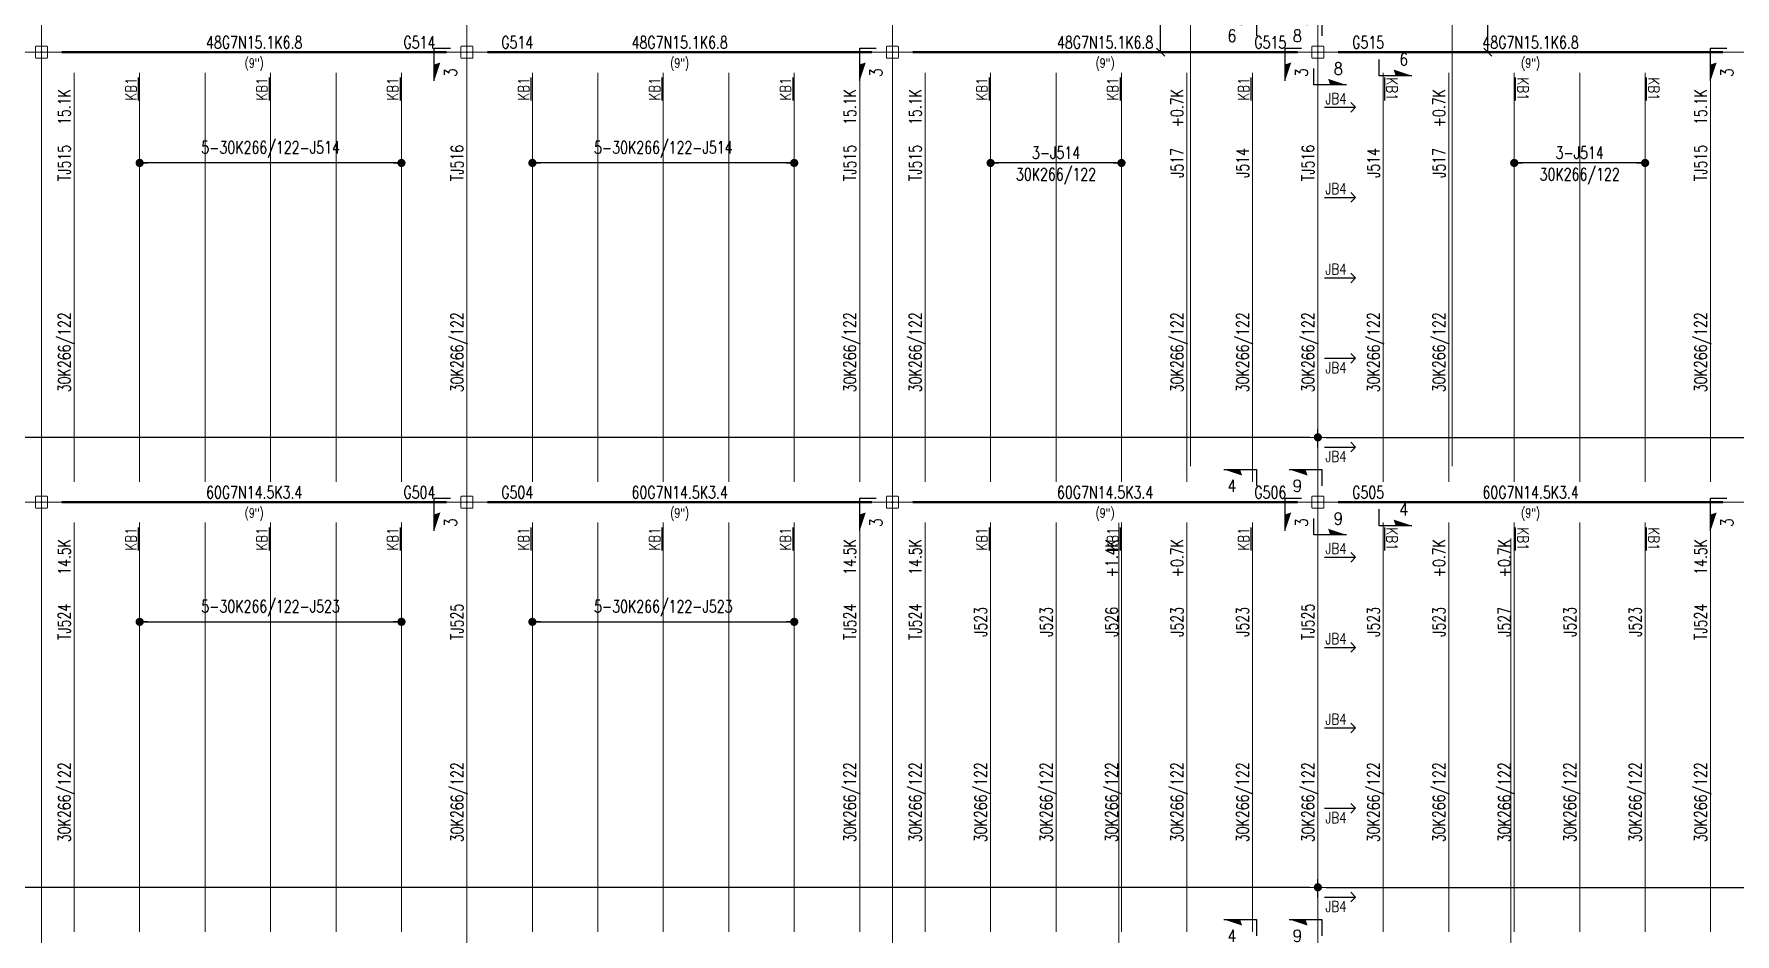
# Model space of a CAD drawing. Extents: x -14553 to 17595, y -13361 to 12610.
# Drawn here: x 2341 to 4836, y -2013 to -693 of the extents above; entities that cross this region are included whole.
import ezdxf
from ezdxf.enums import TextEntityAlignment as Align
from ezdxf.lldxf.tags import DXFTag

# ---------------------------------------------------------------- set-up
doc = ezdxf.new("R2010")
doc.units = 0
doc.header["$LTSCALE"] = 0.5
doc.header["$MEASUREMENT"] = 0
doc.linetypes.add('CENTER', pattern=[2, 1.25, -0.25, 0.25, -0.25])
doc.layers.get('0').update_dxf_attribs({"linetype": 'CONTINUOUS'})
doc.layers.get('DEFPOINTS').update_dxf_attribs({"linetype": 'CONTINUOUS'})
for name, color, linetype in [('BRIDGING-KB', 140, 'CONTINUOUS'), ('Girder-Widths', 54, 'CONTINUOUS'), ('Section-Cuts', 2, 'CONTINUOUS')]:
    doc.layers.add(name, color=color, linetype=linetype)
for name, color, linetype, lineweight in [('CMU-FAUX', 254, 'CONTINUOUS', 30), ('Columns', 41, 'CONTINUOUS', 40), ('Dim-Grid', 11, 'CONTINUOUS', 20), ('Girder-Marks', 50, 'CONTINUOUS', 35), ('Girders', 4, 'CONTINUOUS', 50), ('Grid-Lines', 251, 'CENTER', 5), ('Joist-Dims', 11, 'CONTINUOUS', 20), ('Joist-Loads', 50, 'CONTINUOUS', 18), ('Joist-Marks', 50, 'CONTINUOUS', 35), ('Joists', 1, 'CONTINUOUS', 15)]:
    doc.layers.add(name, color=color, linetype=linetype, lineweight=lineweight)
doc.layers.add('ESFR - 4in MAINS', color=7, linetype='ESFR 4 MAINS', lineweight=9, true_color=0xc6c7c4)
doc.layers.add('ESFR - 6in MAINS', color=7, linetype='ESFR 6 MAINS', lineweight=9, true_color=0xc6c7c4)
doc.styles.add('NORMAL', font='simplex.shx', dxfattribs={"width": 0.75})
doc.styles.add('SECTION-ARROWS', font='simplex.shx', dxfattribs={"width": 0.75})
doc.styles.get("Standard").update_dxf_attribs({"font": 'SIMPLEX.SHX', "width": 0.75})
tags = doc.linetypes.add('ESFR 4 MAINS', pattern='A,0.25,-0.1,0,-0.1,0.25,-0.1,0,-0.1,["(4)",Standard,S=0.05,R=0,X=-0.05,Y=-0.025],-0.1,0,-0.1', length=1.1).pattern_tags.tags
tags[18] = DXFTag(74, 10)
tags = doc.linetypes.add('ESFR 6 MAINS', pattern='A,0.25,-0.1,0,-0.1,0.25,-0.1,0,-0.1,["(6)",Standard,S=0.05,R=0,X=-0.05,Y=-0.025],-0.1,0,-0.1', length=1.1).pattern_tags.tags
tags[18] = DXFTag(74, 10)
doc.dimstyles.new('NMBS T192', dxfattribs={"dimscale": 192, "dimtxt": 0.09375, "dimasz": 0.0625, "dimexe": 0.0625, "dimexo": 0.125, "dimgap": 0.03125, "dimtad": 1, "dimdec": 4, "dimrnd": 0.0625, "dimzin": 3, "dimdsep": 46, "dimlunit": 4, "dimtxsty": 'Standard', "dimblk1": 'OBLIQUE', "dimblk2": 'OBLIQUE', "dimsah": 1, "dimcen": -0.125, "dimclrt": 2, "dimadec": 0, "dimazin": 0, "dimtfac": 0.625, "dimtdec": 4, "dimtmove": 0, "dimatfit": 2, "dimfxl": 0.0625, "dimtvp": 0.7, "dimtolj": 1, "dimtzin": 3, "dimarcsym": 0})
doc.dimstyles.new('NMBS T192 Dots', dxfattribs={"dimscale": 192, "dimtxt": 0.09375, "dimasz": 0.0625, "dimexe": 0.0625, "dimexo": 0.125, "dimgap": 0.03125, "dimtad": 1, "dimdec": 4, "dimrnd": 0.0625, "dimzin": 3, "dimdsep": 46, "dimlunit": 4, "dimtxsty": 'Standard', "dimblk": 'DOT', "dimcen": -0.125, "dimse1": 1, "dimse2": 1, "dimclrd": 4, "dimclrt": 50, "dimadec": 0, "dimazin": 0, "dimtfac": 0.625, "dimtdec": 4, "dimtmove": 0, "dimatfit": 2, "dimldrblk": 'OBLIQUE', "dimfxl": 0.0625, "dimtvp": 0.7, "dimtolj": 1, "dimtzin": 3, "dimarcsym": 0})

# ---------------------------------------------------------------- blocks, each defined once
blk = doc.blocks.new('Tube')
at = {"lineweight": 15}
for p, q in [((-0.031, 0), (0.031, 0)), ((0, -0.031), (0, 0.031))]:
    blk.add_line(p, q, dxfattribs=at)
at = {"color": 0, "linetype": 'ByBlock', "const_width": 0.0104}
blk.add_lwpolyline([(-0.053, 0.061), (0.053, 0.061, -0.414214), (0.061, 0.053), (0.061, -0.053, -0.414214), (0.053, -0.061), (-0.053, -0.061, -0.414214), (-0.061, -0.053), (-0.061, 0.053, -0.414214)], format="xyb", close=True, dxfattribs=at)
blk.add_point((0, 0))
blk = doc.blocks.new('_OBLIQUE')
at = {"color": 0, "linetype": 'ByBlock'}
blk.add_line((-0.5, -0.5), (0.5, 0.5), dxfattribs=at)
blk = doc.blocks.new('*D66')
at = {"layer": 'DEFPOINTS', "color": 0, "transparency": 16777216}
for p in [(3993.4, 0), (4032, 0), (4032, -720)]:
    blk.add_point(p, dxfattribs=at)
at = {"layer": 'Dim-Grid', "color": 0, "lineweight": -2, "transparency": 16777216}
blk.add_line((3993.4, -720), (3993.4, 0), dxfattribs=at)
at = {"layer": 'Dim-Grid', "color": 0, "lineweight": -2, "transparency": 16777216, "xscale": 12, "yscale": 12, "zscale": 12}
for p, rotation in [((3993.4, 0), 90), ((3993.4, -720), 270)]:
    blk.add_blockref('_OBLIQUE', p, dxfattribs=dict(at, rotation=rotation))
at = {"layer": 'Dim-Grid', "color": 2, "transparency": 16777216, "insert": (3976.7, -360), "char_height": 18, "attachment_point": 5, "rotation": 90}
blk.add_mtext('\\A1;60\'-0"', dxfattribs=at)
blk = doc.blocks.new('*D68')
at = {"layer": 'DEFPOINTS', "color": 0, "transparency": 16777216}
for p in [(4473.4, 0), (4512, 0), (4512, -720)]:
    blk.add_point(p, dxfattribs=at)
at = {"layer": 'Dim-Grid', "color": 0, "lineweight": -2, "transparency": 16777216}
blk.add_line((4473.4, -720), (4473.4, 0), dxfattribs=at)
at = {"layer": 'Dim-Grid', "color": 0, "lineweight": -2, "transparency": 16777216, "xscale": 12, "yscale": 12, "zscale": 12}
for p, rotation in [((4473.4, 0), 90), ((4473.4, -720), 270)]:
    blk.add_blockref('_OBLIQUE', p, dxfattribs=dict(at, rotation=rotation))
at = {"layer": 'Dim-Grid', "color": 2, "transparency": 16777216, "insert": (4456.7, -360), "char_height": 18, "attachment_point": 5, "rotation": 90}
blk.add_mtext('\\A1;60\'-0"', dxfattribs=at)
blk = doc.blocks.new('_DOT')
at = {"color": 0, "linetype": 'ByBlock'}
blk.add_line((-0.5, 0), (-1, 0), dxfattribs=at)
at = {"color": 0, "linetype": 'ByBlock', "const_width": 0.5}
blk.add_lwpolyline([(-0.25, 0, 1), (0.25, 0, 1)], format="xyb", close=True, dxfattribs=at)
blk = doc.blocks.new('*D100')
at = {"layer": 'DEFPOINTS', "color": 0, "transparency": 16777216}
for p in [(96, -1284.9), (96, -1324), (4224, -1324)]:
    blk.add_point(p, dxfattribs=at)
at = {"layer": 'Joist-Dims', "color": 0, "lineweight": -2, "transparency": 16777216}
for p, q in [((96, -1300), (96, -1272.9)), ((4212, -1284.9), (108, -1284.9)), ((4224, -1300), (4224, -1272.9))]:
    blk.add_line(p, q, dxfattribs=at)
at = {"layer": 'Joist-Dims', "color": 0, "lineweight": -2, "transparency": 16777216, "xscale": 12, "yscale": 12, "zscale": 12, "rotation": 180}
blk.add_blockref('_DOT', (96, -1284.9), dxfattribs=at)
at = {"layer": 'Joist-Dims', "color": 0, "lineweight": -2, "transparency": 16777216, "xscale": 12, "yscale": 12, "zscale": 12}
blk.add_blockref('_DOT', (4224, -1284.9), dxfattribs=at)
at = {"layer": 'Joist-Dims', "color": 2, "transparency": 16777216, "insert": (2160, -1269.9), "char_height": 18, "attachment_point": 5}
blk.add_mtext('\\A1;5', dxfattribs=at)
blk = doc.blocks.new('DOT')
at = {"color": 0, "linetype": 'ByBlock'}
blk.add_line((-0.5, 0), (-1, 0), dxfattribs=at)
at = {"color": 0, "linetype": 'ByBlock', "const_width": 0.5}
blk.add_lwpolyline([(-0.25, 0, 1), (0.25, 0, 1)], format="xyb", close=True, dxfattribs=at)
blk = doc.blocks.new('*D101')
at = {"layer": 'DEFPOINTS', "color": 0, "transparency": 16777216}
for p in [(96, -1944.9), (96, -1984), (4224, -1984)]:
    blk.add_point(p, dxfattribs=at)
at = {"layer": 'Joist-Dims', "color": 0, "lineweight": -2, "transparency": 16777216}
for p, q in [((96, -1960), (96, -1932.9)), ((4212, -1944.9), (108, -1944.9)), ((4224, -1960), (4224, -1932.9))]:
    blk.add_line(p, q, dxfattribs=at)
at = {"layer": 'Joist-Dims', "color": 0, "lineweight": -2, "transparency": 16777216, "xscale": 12, "yscale": 12, "zscale": 12, "rotation": 180}
blk.add_blockref('_DOT', (96, -1944.9), dxfattribs=at)
at = {"layer": 'Joist-Dims', "color": 0, "lineweight": -2, "transparency": 16777216, "xscale": 12, "yscale": 12, "zscale": 12}
blk.add_blockref('_DOT', (4224, -1944.9), dxfattribs=at)
at = {"layer": 'Joist-Dims', "color": 2, "transparency": 16777216, "insert": (2160, -1929.9), "char_height": 18, "attachment_point": 5}
blk.add_mtext('\\A1;5', dxfattribs=at)
blk = doc.blocks.new('*D103')
at = {"layer": 'DEFPOINTS', "color": 0, "transparency": 16777216}
for p in [(8352, -1284.9), (4224, -1324), (8352, -1324)]:
    blk.add_point(p, dxfattribs=at)
at = {"layer": 'Joist-Dims', "color": 0, "lineweight": -2, "transparency": 16777216}
for p, q in [((4224, -1300), (4224, -1272.9)), ((4236, -1284.9), (8340, -1284.9)), ((8352, -1300), (8352, -1272.9))]:
    blk.add_line(p, q, dxfattribs=at)
at = {"layer": 'Joist-Dims', "color": 0, "lineweight": -2, "transparency": 16777216, "xscale": 12, "yscale": 12, "zscale": 12, "rotation": 180}
blk.add_blockref('_DOT', (4224, -1284.9), dxfattribs=at)
at = {"layer": 'Joist-Dims', "color": 0, "lineweight": -2, "transparency": 16777216, "xscale": 12, "yscale": 12, "zscale": 12}
blk.add_blockref('_DOT', (8352, -1284.9), dxfattribs=at)
at = {"layer": 'Joist-Dims', "color": 2, "transparency": 16777216, "insert": (6288, -1269.9), "char_height": 18, "attachment_point": 5}
blk.add_mtext('\\A1;5', dxfattribs=at)
blk = doc.blocks.new('*D104')
at = {"layer": 'DEFPOINTS', "color": 0, "transparency": 16777216}
for p in [(8352, -1944.9), (4224, -1984), (8352, -1984)]:
    blk.add_point(p, dxfattribs=at)
at = {"layer": 'Joist-Dims', "color": 0, "lineweight": -2, "transparency": 16777216}
for p, q in [((4224, -1960), (4224, -1932.9)), ((4236, -1944.9), (8340, -1944.9)), ((8352, -1960), (8352, -1932.9))]:
    blk.add_line(p, q, dxfattribs=at)
at = {"layer": 'Joist-Dims', "color": 0, "lineweight": -2, "transparency": 16777216, "xscale": 12, "yscale": 12, "zscale": 12, "rotation": 180}
blk.add_blockref('_DOT', (4224, -1944.9), dxfattribs=at)
at = {"layer": 'Joist-Dims', "color": 0, "lineweight": -2, "transparency": 16777216, "xscale": 12, "yscale": 12, "zscale": 12}
blk.add_blockref('_DOT', (8352, -1944.9), dxfattribs=at)
at = {"layer": 'Joist-Dims', "color": 2, "transparency": 16777216, "insert": (6288, -1929.9), "char_height": 18, "attachment_point": 5}
blk.add_mtext('\\A1;5', dxfattribs=at)
blk = doc.blocks.new('*D351')
at = {"layer": 'DEFPOINTS', "color": 0, "transparency": 16777216}
for p in [(4512, -882.4), (4512, -882.4), (4704, -882.4)]:
    blk.add_point(p, dxfattribs=at)
at = {"layer": 'Joist-Marks', "color": 4, "lineweight": -2, "transparency": 16777216}
blk.add_line((4692, -882.4), (4524, -882.4), dxfattribs=at)
at = {"layer": 'Joist-Marks', "color": 4, "lineweight": -2, "transparency": 16777216, "xscale": 12, "yscale": 12, "zscale": 12, "rotation": 180}
blk.add_blockref('_DOT', (4512, -882.4), dxfattribs=at)
at = {"layer": 'Joist-Marks', "color": 4, "lineweight": -2, "transparency": 16777216, "xscale": 12, "yscale": 12, "zscale": 12}
blk.add_blockref('_DOT', (4704, -882.4), dxfattribs=at)
at = {"layer": 'Joist-Marks', "color": 50, "transparency": 16777216, "char_height": 18, "attachment_point": 5}
for s, insert in [('\\A1;3-J514', (4608, -867.4)), ('\\A1;30K266/122', (4608, -902.1))]:
    blk.add_mtext(s, dxfattribs=dict(at, insert=insert))
blk = doc.blocks.new('*D352')
at = {"layer": 'DEFPOINTS', "color": 0, "transparency": 16777216}
for p in [(3744, -882.4), (3744, -882.4), (3936, -882.4)]:
    blk.add_point(p, dxfattribs=at)
at = {"layer": 'Joist-Marks', "color": 4, "lineweight": -2, "transparency": 16777216}
blk.add_line((3924, -882.4), (3756, -882.4), dxfattribs=at)
at = {"layer": 'Joist-Marks', "color": 4, "lineweight": -2, "transparency": 16777216, "xscale": 12, "yscale": 12, "zscale": 12, "rotation": 180}
blk.add_blockref('_DOT', (3744, -882.4), dxfattribs=at)
at = {"layer": 'Joist-Marks', "color": 4, "lineweight": -2, "transparency": 16777216, "xscale": 12, "yscale": 12, "zscale": 12}
blk.add_blockref('_DOT', (3936, -882.4), dxfattribs=at)
at = {"layer": 'Joist-Marks', "color": 50, "transparency": 16777216, "char_height": 18, "attachment_point": 5}
for s, insert in [('\\A1;3-J514', (3840, -867.4)), ('\\A1;30K266/122', (3840, -902.1))]:
    blk.add_mtext(s, dxfattribs=dict(at, insert=insert))
blk = doc.blocks.new('*D353')
at = {"layer": 'DEFPOINTS', "color": 0, "transparency": 16777216}
for p in [(3072, -882.4), (3072, -882.4), (3456, -882.4)]:
    blk.add_point(p, dxfattribs=at)
at = {"layer": 'Joist-Marks', "color": 4, "lineweight": -2, "transparency": 16777216}
blk.add_line((3444, -882.4), (3084, -882.4), dxfattribs=at)
at = {"layer": 'Joist-Marks', "color": 4, "lineweight": -2, "transparency": 16777216, "xscale": 12, "yscale": 12, "zscale": 12, "rotation": 180}
blk.add_blockref('_DOT', (3072, -882.4), dxfattribs=at)
at = {"layer": 'Joist-Marks', "color": 4, "lineweight": -2, "transparency": 16777216, "xscale": 12, "yscale": 12, "zscale": 12}
blk.add_blockref('_DOT', (3456, -882.4), dxfattribs=at)
at = {"layer": 'Joist-Marks', "color": 50, "transparency": 16777216, "insert": (3264, -862.7), "char_height": 18, "attachment_point": 5}
blk.add_mtext('\\A1;5-30K266/122-J514', dxfattribs=at)
blk = doc.blocks.new('*D354')
at = {"layer": 'DEFPOINTS', "color": 0, "transparency": 16777216}
for p in [(2496, -882.4), (2496, -882.4), (2880, -882.4)]:
    blk.add_point(p, dxfattribs=at)
at = {"layer": 'Joist-Marks', "color": 4, "lineweight": -2, "transparency": 16777216}
blk.add_line((2868, -882.4), (2508, -882.4), dxfattribs=at)
at = {"layer": 'Joist-Marks', "color": 4, "lineweight": -2, "transparency": 16777216, "xscale": 12, "yscale": 12, "zscale": 12, "rotation": 180}
blk.add_blockref('_DOT', (2496, -882.4), dxfattribs=at)
at = {"layer": 'Joist-Marks', "color": 4, "lineweight": -2, "transparency": 16777216, "xscale": 12, "yscale": 12, "zscale": 12}
blk.add_blockref('_DOT', (2880, -882.4), dxfattribs=at)
at = {"layer": 'Joist-Marks', "color": 50, "transparency": 16777216, "insert": (2688, -862.7), "char_height": 18, "attachment_point": 5}
blk.add_mtext('\\A1;5-30K266/122-J514', dxfattribs=at)
blk = doc.blocks.new('*D361')
at = {"layer": 'DEFPOINTS', "color": 0, "transparency": 16777216}
for p in [(2496, -1555.5), (2880, -1555.5), (2880, -1555.5)]:
    blk.add_point(p, dxfattribs=at)
at = {"layer": 'Joist-Marks', "color": 4, "lineweight": -2, "transparency": 16777216}
blk.add_line((2508, -1555.5), (2868, -1555.5), dxfattribs=at)
at = {"layer": 'Joist-Marks', "color": 4, "lineweight": -2, "transparency": 16777216, "xscale": 12, "yscale": 12, "zscale": 12, "rotation": 180}
blk.add_blockref('_DOT', (2496, -1555.5), dxfattribs=at)
at = {"layer": 'Joist-Marks', "color": 4, "lineweight": -2, "transparency": 16777216, "xscale": 12, "yscale": 12, "zscale": 12}
blk.add_blockref('_DOT', (2880, -1555.5), dxfattribs=at)
at = {"layer": 'Joist-Marks', "color": 50, "transparency": 16777216, "insert": (2688, -1535.8), "char_height": 18, "attachment_point": 5}
blk.add_mtext('\\A1;5-30K266/122-J523', dxfattribs=at)
blk = doc.blocks.new('*D362')
at = {"layer": 'DEFPOINTS', "color": 0, "transparency": 16777216}
for p in [(3072, -1555.5), (3456, -1555.5), (3456, -1555.5)]:
    blk.add_point(p, dxfattribs=at)
at = {"layer": 'Joist-Marks', "color": 4, "lineweight": -2, "transparency": 16777216}
blk.add_line((3084, -1555.5), (3444, -1555.5), dxfattribs=at)
at = {"layer": 'Joist-Marks', "color": 4, "lineweight": -2, "transparency": 16777216, "xscale": 12, "yscale": 12, "zscale": 12, "rotation": 180}
blk.add_blockref('_DOT', (3072, -1555.5), dxfattribs=at)
at = {"layer": 'Joist-Marks', "color": 4, "lineweight": -2, "transparency": 16777216, "xscale": 12, "yscale": 12, "zscale": 12}
blk.add_blockref('_DOT', (3456, -1555.5), dxfattribs=at)
at = {"layer": 'Joist-Marks', "color": 50, "transparency": 16777216, "insert": (3264, -1535.8), "char_height": 18, "attachment_point": 5}
blk.add_mtext('\\A1;5-30K266/122-J523', dxfattribs=at)
blk = doc.blocks.new('JDS_SectArrow')
at = {"layer": 'Section-Cuts'}
for p, q in [((0.25, 0.21875), (0.25, -0.03125)), ((0.25, -0.03125), (0.125, -0.03125))]:
    blk.add_line(p, q, dxfattribs=at)
blk.add_solid([(0.203125, 0.078125), (0.25, 0.21875), (0.25, 0.09375), (0.25, 0.21875)], dxfattribs=at)
at = {"layer": 'Section-Cuts', "color": 140, "lineweight": 30, "style": 'SECTION-ARROWS', "width": 0.875, "flags": 8}
blk.add_attdef('SECT', text='', height=0.09375, rotation=90, dxfattribs=at).set_placement((0.125, 0.15625), align=Align.MIDDLE_CENTER)

msp = doc.modelspace()

# ---------------------------------------------------------------- linework, layer by layer
at = {"layer": 'CMU-FAUX'}
for p, q in [((4279.34421, -800.75616), (4272.27314, -793.68509)), ((4233.50521, -800.75616), (4279.34421, -800.75616)), ((4279.34421, -800.75616), (4272.27314, -807.82723)), ((4233.50521, -932.99138), (4279.34421, -932.99138)), ((4279.34421, -932.99138), (4272.27314, -925.92031)), ((4279.34421, -932.99138), (4272.27314, -940.06244)), ((4279.34421, -1050.98275), (4272.27314, -1043.91169)), ((4233.50521, -1050.98275), (4279.34421, -1050.98275)), ((4279.34421, -1050.98275), (4272.27314, -1058.05382)), ((4233.50521, -1168.97413), (4279.34421, -1168.97413)), ((4279.34421, -1168.97413), (4272.27314, -1161.90306)), ((4279.34421, -1168.97413), (4272.27314, -1176.0452)), ((4279.34421, -1299.08364), (4272.27314, -1292.01257)), ((4233.50521, -1299.08364), (4279.34421, -1299.08364)), ((4279.34421, -1299.08364), (4272.27314, -1306.1547)), ((4233.50521, -1460.75616), (4279.34421, -1460.75616)), ((4279.34421, -1460.75616), (4272.27314, -1453.68509)), ((4279.34421, -1460.75616), (4272.27314, -1467.82723)), ((4233.50521, -1592.99138), (4279.34421, -1592.99138)), ((4279.34421, -1592.99138), (4272.27314, -1585.92031)), ((4279.34421, -1592.99138), (4272.27314, -1600.06244)), ((4233.50521, -1710.98275), (4279.34421, -1710.98275)), ((4279.34421, -1710.98275), (4272.27314, -1703.91169)), ((4279.34421, -1710.98275), (4272.27314, -1718.05382)), ((4233.50521, -1828.97413), (4279.34421, -1828.97413)), ((4279.34421, -1828.97413), (4272.27314, -1821.90306)), ((4279.34421, -1828.97413), (4272.27314, -1836.0452)), ((4233.50521, -1959.08364), (4279.34421, -1959.08364)), ((4279.34421, -1959.08364), (4272.27314, -1952.01257)), ((4279.34421, -1959.08364), (4272.27314, -1966.1547))]:
    msp.add_line(p, q, dxfattribs=at)
at = {"layer": 'ESFR - 4in MAINS'}
for p, q in [((4037, -47), (4037, -1327)), ((4421, -47), (4421, -1327)), ((4507, -2646.97397), (4507, -1433))]:
    msp.add_line(p, q, dxfattribs=at)
at = {"layer": 'ESFR - 6in MAINS'}
msp.add_line((3932, -2647), (3932, -1410.16712), dxfattribs=at)
at = {"layer": 'Girders'}
for p, q in [((2946, -720), (2382, -720)), ((3006, -720), (3570, -720)), ((4194, -720), (3630, -720)), ((4254, -720), (4818, -720)), ((2946, -1380), (2382, -1380)), ((3006, -1380), (3570, -1380)), ((4194, -1380), (3630, -1380)), ((4254, -1380), (4818, -1380))]:
    msp.add_line(p, q, dxfattribs=at)
at = {"layer": 'Grid-Lines'}
for p, q in [((2352, 60), (2352, -5460)), ((2976, 60), (2976, -5460)), ((3600, 60), (3600, -5460)), ((4224, 60), (4224, -5460)), ((-60, -720), (8508, -720)), ((-60, -1380), (8508, -1380))]:
    msp.add_line(p, q, dxfattribs=at)
at = {"layer": 'Joists', "color": 6}
for p, q in [((2400, -750), (2400, -1350)), ((3552, -750), (3552, -1350)), ((3648, -750), (3648, -1350)), ((4800, -750), (4800, -1350)), ((2400, -1410), (2400, -2010)), ((3552, -1410), (3552, -2010)), ((3648, -1410), (3648, -2010)), ((4800, -1410), (4800, -2010))]:
    msp.add_line(p, q, dxfattribs=at)
at = {"layer": 'Joists'}
for p, q in [((2496, -750), (2496, -1350)), ((2592, -750), (2592, -1350)), ((2688, -750), (2688, -1350)), ((2784, -750), (2784, -1350)), ((2880, -750), (2880, -1350)), ((2976, -750), (2976, -1350)), ((3072, -750), (3072, -1350)), ((3168, -750), (3168, -1350)), ((3264, -750), (3264, -1350)), ((3360, -750), (3360, -1350)), ((3456, -750), (3456, -1350)), ((3744, -750), (3744, -1350)), ((3840, -750), (3840, -1350)), ((3936, -750), (3936, -1350)), ((4032, -750), (4032, -1350)), ((4128, -750), (4128, -1350)), ((4224, -750), (4224, -1350)), ((4320, -750), (4320, -1350)), ((4416, -750), (4416, -1350)), ((4512, -750), (4512, -1350)), ((4608, -750), (4608, -1350)), ((4704, -750), (4704, -1350)), ((2496, -1410), (2496, -2010)), ((2592, -1410), (2592, -2010)), ((2688, -1410), (2688, -2010)), ((2784, -1410), (2784, -2010)), ((2880, -1410), (2880, -2010)), ((2976, -1410), (2976, -2010)), ((3072, -1410), (3072, -2010)), ((3168, -1410), (3168, -2010)), ((3264, -1410), (3264, -2010)), ((3360, -1410), (3360, -2010)), ((3456, -1410), (3456, -2010)), ((3744, -1410), (3744, -2010)), ((3840, -1410), (3840, -2010)), ((3936, -1410), (3936, -2010)), ((4032, -1410), (4032, -2010)), ((4128, -1410), (4128, -2010)), ((4224, -1410), (4224, -2010)), ((4320, -1410), (4320, -2010)), ((4416, -1410), (4416, -2010)), ((4512, -1410), (4512, -2010)), ((4608, -1410), (4608, -2010)), ((4704, -1410), (4704, -2010))]:
    msp.add_line(p, q, dxfattribs=at)

# ---------------------------------------------------------------- block references
at = {"layer": 'Columns', "xscale": 144, "yscale": 144}
for p in [(2352, -720), (2976, -720), (3600, -720), (4224, -720), (2352, -1380), (2976, -1380), (3600, -1380), (4224, -1380)]:
    msp.add_blockref('Tube', p, dxfattribs=at)
at = {"layer": 'Section-Cuts'}
ref = msp.add_blockref('JDS_SectArrow', (4128, -720), dxfattribs=dict(at, xscale=192, yscale=192, rotation=89.99999999999991))
ref.add_attrib('SECT', '6', dxfattribs={"color": 140, "lineweight": 30, "height": 18, "style": 'SECTION-ARROWS', "width": 0.875}).set_placement((4098, -696), align=Align.MIDDLE_CENTER)
ref = msp.add_blockref('JDS_SectArrow', (4224, -720), dxfattribs=dict(at, xscale=192, yscale=192, rotation=89.99999999999991))
ref.add_attrib('SECT', '8', dxfattribs={"color": 140, "lineweight": 30, "height": 18, "style": 'SECTION-ARROWS', "width": 0.875}).set_placement((4194, -696), align=Align.MIDDLE_CENTER)
ref = msp.add_blockref('JDS_SectArrow', (2976, -720), dxfattribs=dict(at, xscale=192, yscale=192, rotation=179.9999999999998))
ref.add_attrib('SECT', '3', dxfattribs={"color": 140, "lineweight": 30, "height": 18, "rotation": 90, "style": 'SECTION-ARROWS', "width": 0.875}).set_placement((2952, -750), align=Align.MIDDLE_CENTER)
ref = msp.add_blockref('JDS_SectArrow', (3600, -720), dxfattribs=dict(at, xscale=192, yscale=192, rotation=179.9999999999998))
ref.add_attrib('SECT', '3', dxfattribs={"color": 140, "lineweight": 30, "height": 18, "rotation": 90, "style": 'SECTION-ARROWS', "width": 0.875}).set_placement((3576, -750), align=Align.MIDDLE_CENTER)
ref = msp.add_blockref('JDS_SectArrow', (4224, -720), dxfattribs=dict(at, xscale=192, yscale=192, rotation=179.9999999999998))
ref.add_attrib('SECT', '3', dxfattribs={"color": 140, "lineweight": 30, "height": 18, "rotation": 90, "style": 'SECTION-ARROWS', "width": 0.875}).set_placement((4200, -750), align=Align.MIDDLE_CENTER)
ref = msp.add_blockref('JDS_SectArrow', (4320, -706.43649), dxfattribs=dict(at, xscale=192, yscale=192, rotation=269.9999999999997))
ref.add_attrib('SECT', '6', dxfattribs={"color": 140, "lineweight": 30, "height": 18, "style": 'SECTION-ARROWS', "width": 0.875}).set_placement((4350, -730.43649), align=Align.MIDDLE_CENTER)
ref = msp.add_blockref('JDS_SectArrow', (4848, -720), dxfattribs=dict(at, xscale=192, yscale=192, rotation=179.9999999999998))
ref.add_attrib('SECT', '3', dxfattribs={"color": 140, "lineweight": 30, "height": 18, "rotation": 90, "style": 'SECTION-ARROWS', "width": 0.875}).set_placement((4824, -750), align=Align.MIDDLE_CENTER)
ref = msp.add_blockref('JDS_SectArrow', (4224, -720), dxfattribs=dict(at, xscale=192, yscale=192, rotation=269.9999999999997))
ref.add_attrib('SECT', '8', dxfattribs={"color": 140, "lineweight": 30, "height": 18, "style": 'SECTION-ARROWS', "width": 0.875}).set_placement((4254, -744), align=Align.MIDDLE_CENTER)
ref = msp.add_blockref('JDS_SectArrow', (4128, -1380), dxfattribs=dict(at, xscale=192, yscale=192, rotation=89.99999999999991))
ref.add_attrib('SECT', '4', dxfattribs={"color": 140, "lineweight": 30, "height": 18, "style": 'SECTION-ARROWS', "width": 0.875}).set_placement((4098, -1356), align=Align.MIDDLE_CENTER)
ref = msp.add_blockref('JDS_SectArrow', (4224, -1380), dxfattribs=dict(at, xscale=192, yscale=192, rotation=89.99999999999991))
ref.add_attrib('SECT', '9', dxfattribs={"color": 140, "lineweight": 30, "height": 18, "style": 'SECTION-ARROWS', "width": 0.875}).set_placement((4194, -1356), align=Align.MIDDLE_CENTER)
ref = msp.add_blockref('JDS_SectArrow', (2976, -1380), dxfattribs=dict(at, xscale=192, yscale=192, rotation=179.9999999999998))
ref.add_attrib('SECT', '3', dxfattribs={"color": 140, "lineweight": 30, "height": 18, "rotation": 90, "style": 'SECTION-ARROWS', "width": 0.875}).set_placement((2952, -1410), align=Align.MIDDLE_CENTER)
ref = msp.add_blockref('JDS_SectArrow', (3600, -1380), dxfattribs=dict(at, xscale=192, yscale=192, rotation=179.9999999999998))
ref.add_attrib('SECT', '3', dxfattribs={"color": 140, "lineweight": 30, "height": 18, "rotation": 90, "style": 'SECTION-ARROWS', "width": 0.875}).set_placement((3576, -1410), align=Align.MIDDLE_CENTER)
ref = msp.add_blockref('JDS_SectArrow', (4224, -1380), dxfattribs=dict(at, xscale=192, yscale=192, rotation=179.9999999999998))
ref.add_attrib('SECT', '3', dxfattribs={"color": 140, "lineweight": 30, "height": 18, "rotation": 90, "style": 'SECTION-ARROWS', "width": 0.875}).set_placement((4200, -1410), align=Align.MIDDLE_CENTER)
ref = msp.add_blockref('JDS_SectArrow', (4224, -1380), dxfattribs=dict(at, xscale=192, yscale=192, rotation=269.9999999999997))
ref.add_attrib('SECT', '9', dxfattribs={"color": 140, "lineweight": 30, "height": 18, "style": 'SECTION-ARROWS', "width": 0.875}).set_placement((4254, -1404), align=Align.MIDDLE_CENTER)
ref = msp.add_blockref('JDS_SectArrow', (4320, -1366.43649), dxfattribs=dict(at, xscale=192, yscale=192, rotation=269.9999999999997))
ref.add_attrib('SECT', '4', dxfattribs={"color": 140, "lineweight": 30, "height": 18, "style": 'SECTION-ARROWS', "width": 0.875}).set_placement((4350, -1390.43649), align=Align.MIDDLE_CENTER)
ref = msp.add_blockref('JDS_SectArrow', (4848, -1380), dxfattribs=dict(at, xscale=192, yscale=192, rotation=179.9999999999998))
ref.add_attrib('SECT', '3', dxfattribs={"color": 140, "lineweight": 30, "height": 18, "rotation": 90, "style": 'SECTION-ARROWS', "width": 0.875}).set_placement((4824, -1410), align=Align.MIDDLE_CENTER)
ref = msp.add_blockref('JDS_SectArrow', (4128, -2040), dxfattribs=dict(at, xscale=192, yscale=192, rotation=89.99999999999991))
ref.add_attrib('SECT', '4', dxfattribs={"color": 140, "lineweight": 30, "height": 18, "style": 'SECTION-ARROWS', "width": 0.875}).set_placement((4098, -2016), align=Align.MIDDLE_CENTER)
ref = msp.add_blockref('JDS_SectArrow', (4224, -2040), dxfattribs=dict(at, xscale=192, yscale=192, rotation=89.99999999999991))
ref.add_attrib('SECT', '9', dxfattribs={"color": 140, "lineweight": 30, "height": 18, "style": 'SECTION-ARROWS', "width": 0.875}).set_placement((4194, -2016), align=Align.MIDDLE_CENTER)

# ---------------------------------------------------------------- texts
at = {"layer": 'BRIDGING-KB', "style": 'NORMAL', "width": 0.8}
for rotation, p in [(89.99985474, (2496, -774)), (89.99985474, (2688, -774)), (89.99985474, (2880, -774)), (89.99985474, (3072, -774)), (89.99985474, (3264, -774)), (89.99985474, (3456, -774)), (89.99985474, (3744, -774)), (89.99985474, (3936, -774)), (89.99985474, (4128, -774)), (270.00014526, (4320, -774)), (270.00014526, (4512, -774)), (270.00014526, (4704, -774)), (89.99985474, (2496, -1434)), (89.99985474, (2688, -1434)), (89.99985474, (2880, -1434)), (89.99985474, (3072, -1434)), (89.99985474, (3264, -1434)), (89.99985474, (3456, -1434)), (89.99985474, (3744, -1434)), (89.99985474, (3936, -1434)), (89.99985474, (4128, -1434)), (270.00014526, (4320, -1434)), (270.00014526, (4512, -1434)), (270.00014526, (4704, -1434))]:
    msp.add_text('%%UKB1', height=16, rotation=rotation, dxfattribs=at).set_placement(p, align=Align.BOTTOM_CENTER)
at = {"layer": 'CMU-FAUX', "style": 'NORMAL', "width": 0.8}
for p in [(4250.61165, -800.75616), (4250.61165, -932.99138), (4250.61165, -1050.98275), (4250.61165, -1195.6408), (4250.61165, -1325.7503), (4250.61165, -1460.75616), (4250.61165, -1592.99138), (4250.61165, -1710.98275), (4250.61165, -1855.6408), (4250.61165, -1985.7503)]:
    msp.add_text('JB4', height=16, dxfattribs=at).set_placement(p, align=Align.BOTTOM_CENTER)
at = {"layer": 'Girder-Marks', "width": 0.75}
for s, p in [('48G7N15.1K6.8', (2664, -720)), ('48G7N15.1K6.8', (3288, -720)), ('48G7N15.1K6.8', (3912, -720)), ('48G7N15.1K6.8', (4536, -720)), ('60G7N14.5K3.4', (2664, -1380)), ('60G7N14.5K3.4', (3288, -1380)), ('60G7N14.5K3.4', (3912, -1380)), ('60G7N14.5K3.4', (4536, -1380))]:
    msp.add_text(s, height=18, dxfattribs=at).set_placement(p, align=Align.BOTTOM_CENTER)
for s, p in [('G514     ', (2976, -720)), ('G515     ', (4224, -720)), ('G504     ', (2976, -1380)), ('G506     ', (4224, -1380))]:
    msp.add_text(s, height=18, dxfattribs=at).set_placement(p, align=Align.BOTTOM_RIGHT)
for s, p in [('     G514', (2976, -720)), ('     G515', (4224, -720)), ('     G504', (2976, -1380)), ('     G505', (4224, -1380))]:
    msp.add_text(s, height=18, dxfattribs=at).set_placement(p, align=Align.BOTTOM_LEFT)
at = {"layer": 'Girder-Widths', "width": 0.75}
for p in [(2664, -729), (3288, -729), (3912, -729), (4536, -729), (2664, -1389), (3288, -1389), (3912, -1389), (4536, -1389)]:
    msp.add_text('(9")', height=13.5, dxfattribs=at).set_placement(p, align=Align.TOP_CENTER)
at = {"layer": 'Joist-Loads', "width": 0.75}
for s, p in [('15.1K', (2400, -774)), ('15.1K', (3552, -774)), ('15.1K', (3648, -774)), ('+0.7K', (4032, -774)), ('+0.7K', (4416, -774)), ('15.1K', (4800, -774)), ('14.5K', (2400, -1434)), ('14.5K', (3552, -1434)), ('14.5K', (3648, -1434)), ('+1.4K', (3936, -1434)), ('+0.7K', (4032, -1434)), ('+0.7K', (4416, -1434)), ('+0.7K', (4512, -1434)), ('14.5K', (4800, -1434))]:
    msp.add_text(s, height=18, rotation=90, dxfattribs=at).set_placement(p, align=Align.BOTTOM_RIGHT)
at = {"layer": 'Joist-Marks', "width": 0.75}
for s, p in [('TJ515', (2400, -882.40937)), ('TJ516', (2976, -882.40937)), ('TJ515', (3552, -882.40937)), ('TJ515', (3648, -882.40937)), ('J517', (4032, -882.40937)), ('J514', (4128, -882.40937)), ('TJ516', (4224, -882.40937)), ('J514', (4320, -882.40937)), ('J517', (4416, -882.40937)), ('TJ515', (4800, -882.40937)), ('30K266/122', (2400, -1160)), ('30K266/122', (2976, -1160)), ('30K266/122', (3552, -1160)), ('30K266/122', (3648, -1160)), ('30K266/122', (4032, -1160)), ('30K266/122', (4128, -1160)), ('30K266/122', (4224, -1160)), ('30K266/122', (4320, -1160)), ('30K266/122', (4416, -1160)), ('30K266/122', (4800, -1160)), ('TJ524', (2400, -1555.50383)), ('TJ525', (2976, -1555.50383)), ('TJ524', (3552, -1555.50383)), ('TJ524', (3648, -1555.50383)), ('J523', (3744, -1555.50383)), ('J523', (3840, -1555.50383)), ('J526', (3936, -1555.50383)), ('J523', (4032, -1555.50383)), ('J523', (4128, -1555.50383)), ('TJ525', (4224, -1555.50383)), ('J523', (4320, -1555.50383)), ('J523', (4416, -1555.50383)), ('J527', (4512, -1555.50383)), ('J523', (4608, -1555.50383)), ('J523', (4704, -1555.50383)), ('TJ524', (4800, -1555.50383)), ('30K266/122', (2400, -1820)), ('30K266/122', (2976, -1820)), ('30K266/122', (3552, -1820)), ('30K266/122', (3648, -1820)), ('30K266/122', (3744, -1820)), ('30K266/122', (3840, -1820)), ('30K266/122', (3936, -1820)), ('30K266/122', (4032, -1820)), ('30K266/122', (4128, -1820)), ('30K266/122', (4224, -1820)), ('30K266/122', (4320, -1820)), ('30K266/122', (4416, -1820)), ('30K266/122', (4512, -1820)), ('30K266/122', (4608, -1820)), ('30K266/122', (4704, -1820)), ('30K266/122', (4800, -1820))]:
    msp.add_text(s, height=18, rotation=90, dxfattribs=at).set_placement(p, align=Align.BOTTOM_CENTER)

# ---------------------------------------------------------------- dimensions: what is measured, and where the dimension line sits
at = {"layer": 'Dim-Grid'}
for base, p1, p2, picture, middle in [((3993.41098, 0), (4032, -720), (4032, 0), '*D66', (3976.6967, -360)), ((4473.41098, 0), (4512, -720), (4512, 0), '*D68', (4456.6967, -360))]:
    dim = msp.add_linear_dim(base=base, p1=p1, p2=p2, angle=90, dimstyle='NMBS T192', override={"dimse1": 1, "dimse2": 1}, dxfattribs=at)
    dim.commit()
    dim.dimension.update_dxf_attribs({"geometry": picture, "text_midpoint": middle})
at = {"layer": 'Joist-Dims'}
for base, p1, p2, picture, middle in [((96, -1284.88092), (4224, -1324), (96, -1324), '*D100', (2160, -1269.88092)), ((96, -1944.88092), (4224, -1984), (96, -1984), '*D101', (2160, -1929.88092))]:
    dim = msp.add_linear_dim(base=base, p1=p1, p2=p2, text='5', dimstyle='NMBS T192', override={"dimblk1": 'DOT', "dimblk2": 'DOT'}, dxfattribs=at)
    dim.commit()
    dim.dimension.update_dxf_attribs({"geometry": picture, "text_midpoint": middle})
for base, p1, p2, picture, middle in [((8352, -1284.88092), (4224, -1324), (8352, -1324), '*D103', (6288, -1269.88092)), ((8352, -1944.88092), (4224, -1984), (8352, -1984), '*D104', (6288, -1929.88092))]:
    dim = msp.add_linear_dim(base=base, p1=p1, p2=p2, angle=180, text='5', dimstyle='NMBS T192', override={"dimblk1": 'DOT', "dimblk2": 'DOT'}, dxfattribs=at)
    dim.commit()
    dim.dimension.update_dxf_attribs({"geometry": picture, "text_midpoint": middle})
at = {"layer": 'Joist-Marks'}
for base, p1, p2, text, picture, middle in [((2496, -882.40937), (2880, -882.40937), (2496, -882.40937), '5-30K266/122-J514', '*D354', (2688, -862.69509)), ((3072, -882.40937), (3456, -882.40937), (3072, -882.40937), '5-30K266/122-J514', '*D353', (3264, -862.69509)), ((3744, -882.40937), (3936, -882.40937), (3744, -882.40937), '3-J514\\X30K266/122', '*D352', (3840, -882.40937)), ((4512, -882.40937), (4704, -882.40937), (4512, -882.40937), '3-J514\\X30K266/122', '*D351', (4608, -882.40937)), ((2880, -1555.50383), (2496, -1555.50383), (2880, -1555.50383), '5-30K266/122-J523', '*D361', (2688, -1535.78955)), ((3456, -1555.50383), (3072, -1555.50383), (3456, -1555.50383), '5-30K266/122-J523', '*D362', (3264, -1535.78955))]:
    dim = msp.add_linear_dim(base=base, p1=p1, p2=p2, text=text, dimstyle='NMBS T192 Dots', dxfattribs=at)
    dim.commit()
    dim.dimension.update_dxf_attribs({"geometry": picture, "text_midpoint": middle})

doc.saveas('drawing.dxf')
